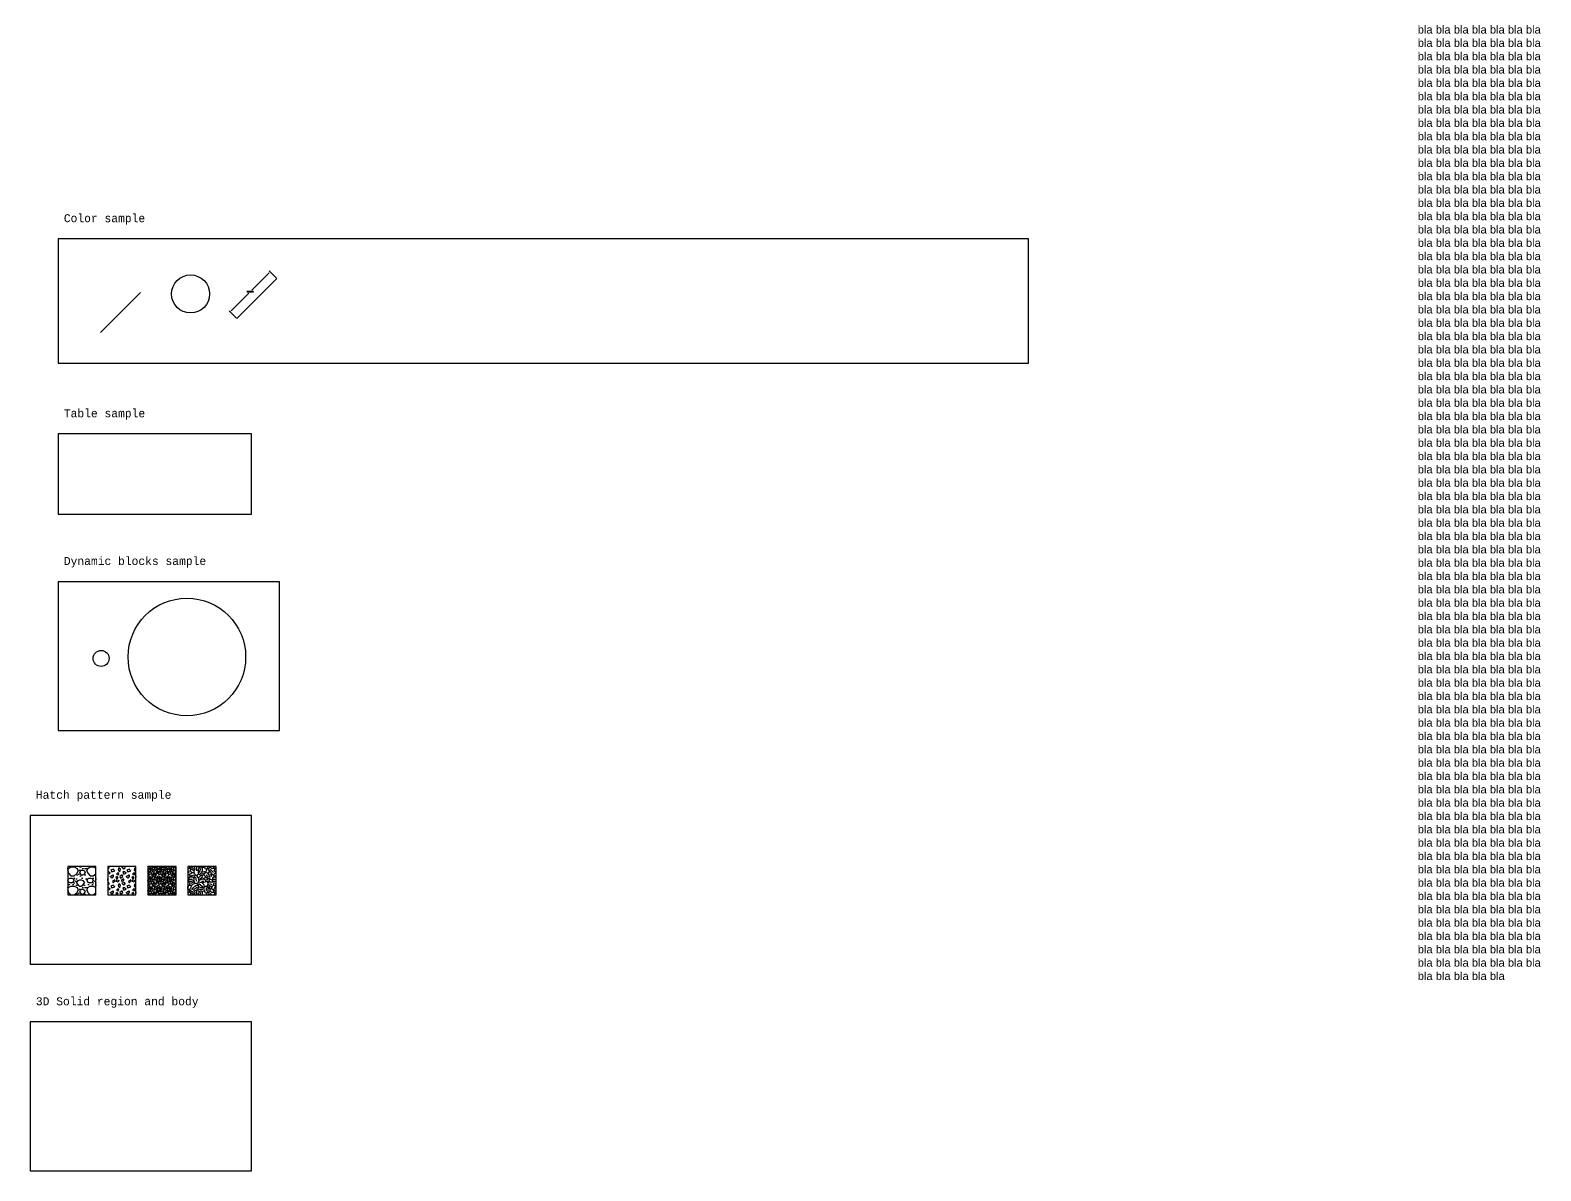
# Model space of a CAD drawing. Header units: inches. Extents: x 0 to 1852, y -566 to 111.
# Drawn here: x 10.2 to 199, y -229.6 to -87 of the extents above; entities that cross this region are included whole.
import ezdxf

# ---------------------------------------------------------------- set-up
doc = ezdxf.new("R2010")
doc.units = ezdxf.units.IN
doc.header["$MEASUREMENT"] = 0
doc.header["$PDMODE"] = 34
doc.header["$PDSIZE"] = 0.1
doc.styles.add('custom_text_style', font='consola.ttf')
doc.styles.get("Standard").update_dxf_attribs({"font": 'arial.ttf'})
doc.dimstyles.new('custom_dim_style', dxfattribs={"dimtxt": 0.18, "dimasz": 0.18, "dimexe": 0.18, "dimexo": 0.0625, "dimgap": 0.09, "dimtad": 0, "dimtih": 1, "dimtoh": 1, "dimdec": 4, "dimzin": 0, "dimdsep": 46, "dimtxsty": 'Standard', "dimcen": 0.09, "dimclrd": 256, "dimclre": 256, "dimclrt": 256, "dimadec": 0, "dimazin": 0, "dimtfac": 1, "dimtdec": 4, "dimtofl": 0, "dimtmove": 0, "dimatfit": 3, "dimfxl": 1, "dimtfill": 2, "dimtfillclr": 256, "dimtolj": 1, "dimtzin": 0, "dimarcsym": 0})

# ---------------------------------------------------------------- blocks, each defined once
blk = doc.blocks.new('*D14')
at = {"color": 86, "lineweight": -2, "true_color": 0x2c881b, "transparency": 16777216}
for p, q in [((40.03, -117.32), (37.84, -119.51)), ((35.28, -122.07), (37.47, -119.88))]:
    blk.add_line(p, q, dxfattribs=at)
at = {"color": 183, "lineweight": -2, "true_color": 0x803dc2, "transparency": 16777216}
for p, q in [((40.96, -117.99), (40.03, -117.07)), ((35.96, -122.99), (35.03, -122.07))]:
    blk.add_line(p, q, dxfattribs=at)
at = {"color": 86, "true_color": 0x2c881b, "transparency": 16777216}
for points in [[(40.01, -117.3), (40.05, -117.34), (40.15, -117.19)], [(35.26, -122.05), (35.3, -122.09), (35.15, -122.19)]]:
    blk.add_solid(points, dxfattribs=at)
at = {"layer": 'Defpoints', "color": 0, "transparency": 16777216}
for p in [(40.15, -117.19), (41, -118.04), (36, -123.04)]:
    blk.add_point(p, dxfattribs=at)
at = {"color": 151, "true_color": 0x50b3ff, "transparency": 16777216, "insert": (37.65, -119.69), "char_height": 0.18, "attachment_point": 5, "bg_fill": 1, "box_fill_scale": 1.25, "bg_fill_color": 256, "bg_fill_true_color": 3568962, "bg_fill_transparency": 0}
blk.add_mtext('\\A1;7.0711', dxfattribs=at)
blk = doc.blocks.new('*U18')
blk.add_circle((0, 0), 1)
blk = doc.blocks.new('*U19')
blk.add_circle((6.35, 0.18), 7.35)

msp = doc.modelspace()

# ---------------------------------------------------------------- hatches: boundary and pattern name
h = msp.add_hatch()
h.set_pattern_fill('HSBDR3E0', color=256, scale=0.1, pattern_type=2)
h.set_pattern_definition([(71.565, (14.8471, -194.5193), (-8e-09, 2.4), [0.31623, -7.27324]), (33.69, (14.947, -194.2193), (9e-09, 2.4), [0.3606, -8.2928]), (33.69, (17.347, -194.2193), (9e-09, 2.4), [0.3606, -8.2928]), (33.69, (19.747, -194.2193), (9e-09, 2.4), [0.3606, -8.2928]), (0, (15.247, -194.0193), (0, 2.4), [0.4, -2]), (333.435, (15.647, -194.0193), (-4e-08, 2.4), [0.4472, -4.9193]), (333.435, (18.047, -194.0193), (-4e-08, 2.4), [0.4472, -4.9193]), (288.435, (16.0471, -194.2193), (8e-09, 2.4), [0.31623, -7.27324]), (288.435, (14.8471, -194.5193), (8e-09, 2.4), [0.31623, -7.27324]), (315, (14.947, -194.8193), (-1e-07, 2.4), [0.42426, -2.96985]), (0, (15.247, -195.1193), (0, 2.4), [0.4, -2]), (36.87, (15.647, -195.1193), (-7e-09, 2.4), [0.5, -11.5]), (36.87, (18.047, -195.1193), (-7e-09, 2.4), [0.5, -11.5]), (36.87, (20.447, -195.1193), (-7e-09, 2.4), [0.5, -11.5]), (36.87, (22.847, -195.1193), (-7e-09, 2.4), [0.5, -11.5]), (71.565, (16.0471, -194.8193), (-8e-09, 2.4), [0.31623, -7.27324]), (56.31, (15.9471, -193.6193), (7e-08, 2.4), [0.3606, -8.2928]), (56.31, (18.3471, -193.6193), (7e-08, 2.4), [0.3606, -8.2928]), (26.565, (16.147, -193.3193), (4e-08, 2.4), [0.2236, -5.143]), (26.565, (18.547, -193.3193), (4e-08, 2.4), [0.2236, -5.143]), (0, (16.347, -193.2193), (0, 2.4), [0.2, -2.2]), (333.435, (16.547, -193.2193), (-4e-08, 2.4), [0.2236, -5.143]), (333.435, (18.947, -193.2193), (-4e-08, 2.4), [0.2236, -5.143]), (303.69, (16.7471, -193.3193), (-7e-08, 2.4), [0.3606, -8.2928]), (303.69, (19.1471, -193.3193), (-7e-08, 2.4), [0.36056, -8.2928]), (303.69, (15.9471, -193.6193), (-7e-08, 2.4), [0.3606, -8.2928]), (303.69, (18.3471, -193.6193), (-7e-08, 2.4), [0.3606, -8.2928]), (333.435, (16.147, -193.9193), (-4e-08, 2.4), [0.2236, -5.143]), (333.435, (18.547, -193.9193), (-4e-08, 2.4), [0.2236, -5.143]), (0, (16.347, -194.0193), (0, 2.4), [0.2, -2.2]), (26.565, (16.547, -194.0193), (4e-08, 2.4), [0.2236, -5.143]), (26.565, (18.947, -194.0193), (4e-08, 2.4), [0.2236, -5.143]), (56.31, (16.7471, -193.9193), (7e-08, 2.4), [0.3606, -8.2928]), (56.31, (19.1471, -193.9193), (7e-08, 2.4), [0.36056, -8.2928]), (63.435, (14.8471, -193.3193), (-4e-08, 2.4), [0.2236, -5.14296]), (26.565, (14.947, -193.1193), (4e-08, 2.4), [0.2236, -5.143]), (26.565, (17.347, -193.1193), (4e-08, 2.4), [0.2236, -5.143]), (0, (15.147, -193.0193), (0, 2.4), [0.2, -2.2]), (333.435, (15.347, -193.0193), (-4e-08, 2.4), [0.2236, -5.143]), (333.435, (17.747, -193.0193), (-4e-08, 2.4), [0.2236, -5.143]), (296.565, (15.5471, -193.1193), (4e-08, 2.4), [0.2236, -5.14296]), (296.565, (14.8471, -193.3193), (4e-08, 2.4), [0.2236, -5.14296]), (180, (15.347, -193.6193), (-3e-16, -2.4), [0.2, -2.2]), (333.435, (14.947, -193.5193), (-4e-08, 2.4), [0.2236, -5.143]), (333.435, (17.347, -193.5193), (-4e-08, 2.4), [0.2236, -5.143]), (26.565, (15.347, -193.6193), (4e-08, 2.4), [0.2236, -5.143]), (26.565, (17.747, -193.6193), (4e-08, 2.4), [0.2236, -5.143]), (63.435, (15.5471, -193.5193), (-4e-08, 2.4), [0.2236, -5.14296]), (63.435, (16.3471, -194.7193), (-4e-08, 2.4), [0.2236, -5.14296]), (45, (16.447, -194.5193), (1e-07, 2.4), [0.1414, -3.2527]), (0, (16.547, -194.4193), (0, 2.4), [0.2, -2.2]), (333.435, (16.747, -194.4193), (-4e-08, 2.4), [0.2236, -5.143]), (333.435, (19.147, -194.4193), (-4e-08, 2.4), [0.2236, -5.143]), (296.565, (16.9471, -194.5193), (4e-08, 2.4), [0.2236, -5.14296]), (296.565, (16.3471, -194.7193), (4e-08, 2.4), [0.2236, -5.14296]), (315, (16.447, -194.9193), (-1e-07, 2.4), [0.1414, -3.2527]), (0, (16.547, -195.0193), (0, 2.4), [0.2, -2.2]), (26.565, (16.747, -195.0193), (4e-08, 2.4), [0.2236, -5.143]), (26.565, (19.147, -195.0193), (4e-08, 2.4), [0.2236, -5.143]), (63.435, (16.9471, -194.9193), (-4e-08, 2.4), [0.2236, -5.14296]), (0, (16.347, -194.4193), (0, 2.4), [0, -2.4]), (0, (15.947, -193.9193), (0, 2.4), [0, -2.4]), (0, (15.547, -193.8193), (0, 2.4), [0, -2.4]), (0, (15.047, -193.8193), (0, 2.4), [0, -2.4]), (0, (15.647, -193.6193), (0, 2.4), [0, -2.4]), (0, (15.847, -193.4193), (0, 2.4), [0, -2.4]), (0, (15.947, -193.1193), (0, 2.4), [0, -2.4]), (0, (16.647, -193.0193), (0, 2.4), [0, -2.4]), (0, (17.147, -193.1193), (0, 2.4), [0, -2.4]), (0, (16.947, -193.9193), (0, 2.4), [0, -2.4]), (0, (17.047, -194.2193), (0, 2.4), [0, -2.4]), (0, (16.747, -194.2193), (0, 2.4), [0, -2.4]), (0, (16.247, -194.9193), (0, 2.4), [0, -2.4]), (0, (16.047, -195.0193), (0, 2.4), [0, -2.4]), (0, (16.447, -195.1193), (0, 2.4), [0, -2.4]), (0, (17.047, -195.0193), (0, 2.4), [0, -2.4]), (0, (14.847, -194.2193), (0, 2.4), [0, -2.4]), (0, (15.647, -193.0193), (0, 2.4), [0, -2.4])])
h.paths.add_polyline_path([(18.38261, -191.58379), (14.84707, -191.58379), (14.84707, -195.11932), (18.38261, -195.11932)])
h = msp.add_hatch()
h.set_pattern_fill('HSHP21E0', color=256, scale=0.1, pattern_type=2)
h.set_pattern_definition([(296.565, (15.3471, -194.8193), (2e-08, 2), [0.2236, -4.24853]), (33.69, (15.447, -195.0193), (3e-08, 2), [0.36056, -6.85055]), (33.69, (17.447, -195.0193), (3e-08, 2), [0.36056, -6.85055]), (33.69, (19.447, -195.0193), (3e-08, 2), [0.3606, -6.8505]), (116.565, (15.7471, -194.8193), (-7e-08, 2), [0.2236, -4.24853]), (213.69, (15.647, -194.6193), (6e-09, 2), [0.36056, -6.85055]), (213.69, (17.647, -194.6193), (6e-09, 2), [0.36056, -6.85055]), (213.69, (19.647, -194.6193), (6e-09, 2), [0.3606, -6.8505]), (26.565, (16.147, -194.8193), (3e-08, 2), [0.4472, -4.0249]), (26.565, (18.147, -194.8193), (3e-08, 2), [0.4472, -4.0249]), (270, (16.547, -194.6193), (2, 1e-16), [0.2, -1.8]), (225, (16.5471, -194.8193), (-1e-07, 2), [0.28284, -2.5456]), (135, (16.3471, -195.0193), (2e-16, 2), [0.28284, -2.5456]), (288.435, (15.7471, -194.2193), (2e-08, 2), [0.31623, -6.00833]), (18.435, (15.847, -194.5193), (6e-08, 2), [0.3162, -6.0083]), (18.435, (17.847, -194.5193), (6e-08, 2), [0.3162, -6.0083]), (18.435, (19.847, -194.5193), (6e-08, 2), [0.3162, -6.0083]), (135, (16.1471, -194.4193), (2e-16, 2), [0.28284, -2.5456]), (180, (15.947, -194.2193), (-2e-16, -2), [0.2, -1.8]), (251.565, (15.2471, -193.7193), (-6e-08, 2), [0.31623, -6.00833]), (315, (15.1471, -194.0193), (0, 2), [0.28284, -2.5456]), (71.565, (15.3471, -194.2193), (-2e-08, 2), [0.31623, -6.00833]), (135, (15.4471, -193.9193), (2e-16, 2), [0.28284, -2.5456]), (225, (16.0471, -193.7193), (-1e-07, 2), [0.28284, -2.5456]), (123.69, (15.8471, -193.9193), (-2e-07, 2), [0.36056, -6.85055]), (123.69, (17.8471, -193.9193), (-2e-07, 2), [0.36056, -6.85055]), (26.565, (15.647, -193.6193), (3e-08, 2), [0.2236, -4.2485]), (26.565, (17.647, -193.6193), (3e-08, 2), [0.2236, -4.2485]), (315, (15.8471, -193.5193), (0, 2), [0.28284, -2.5456]), (213.69, (16.747, -193.2193), (6e-09, 2), [0.36056, -6.85055]), (213.69, (18.747, -193.2193), (6e-09, 2), [0.3606, -6.8505]), (213.69, (20.747, -193.2193), (6e-09, 2), [0.3606, -6.8505]), (296.565, (16.4471, -193.4193), (2e-08, 2), [0.2236, -4.24853]), (45, (16.5471, -193.6193), (0, 2), [0.28284, -2.5456]), (90, (16.747, -193.4193), (-2, 1e-16), [0.2, -1.8]), (213.69, (15.847, -193.1193), (6e-09, 2), [0.36056, -6.85055]), (213.69, (17.847, -193.1193), (6e-09, 2), [0.3606, -6.85055]), (213.69, (19.847, -193.1193), (6e-09, 2), [0.3606, -6.8505]), (315, (15.5471, -193.3193), (0, 2), [0.14142, -2.687]), (26.565, (15.647, -193.4193), (3e-08, 2), [0.2236, -4.2485]), (26.565, (17.647, -193.4193), (3e-08, 2), [0.2236, -4.2485]), (90, (15.847, -193.3193), (-2, 1e-16), [0.2, -1.8]), (333.435, (15.047, -193.2193), (-3e-08, 2), [0.2236, -4.2485]), (333.435, (17.047, -193.2193), (-3e-08, 2), [0.2236, -4.2485]), (243.435, (15.2471, -193.3193), (-1e-07, 2), [0.2236, -4.24853]), (161.565, (15.147, -193.5193), (7e-08, 2), [0.3162, -6.0083]), (161.565, (17.147, -193.5193), (7e-08, 2), [0.3162, -6.0083]), (161.565, (19.147, -193.5193), (7e-08, 2), [0.3162, -6.0083]), (45, (14.8471, -193.4193), (0, 2), [0.28284, -2.5456]), (26.565, (14.947, -195.1193), (3e-08, 2), [0.2236, -4.2485]), (26.565, (16.947, -195.1193), (3e-08, 2), [0.2236, -4.2485]), (116.565, (15.1471, -195.0193), (-7e-08, 2), [0.2236, -4.24853]), (206.565, (15.047, -194.8193), (-3e-07, 2), [0.2236, -4.2485]), (206.565, (17.047, -194.8193), (-3e-07, 2), [0.2236, -4.2485]), (296.565, (14.8471, -194.9193), (2e-08, 2), [0.2236, -4.24853]), (14.036, (16.347, -194.2193), (5e-08, 2), [0.4123, -7.8339]), (14.036, (18.347, -194.2193), (5e-08, 2), [0.4123, -7.8339]), (14.036, (20.347, -194.2193), (5e-08, 2), [0.4123, -7.8339]), (14.036, (22.347, -194.2193), (5e-08, 2), [0.4123, -7.8339]), (135, (16.7471, -194.1193), (2e-16, 2), [0.28284, -2.5456]), (198.435, (16.547, -193.9193), (-3e-07, 2), [0.3162, -6.0083]), (198.435, (18.547, -193.9193), (-3e-07, 2), [0.3162, -6.0083]), (198.435, (20.547, -193.9193), (-3e-07, 2), [0.3162, -6.0083]), (296.565, (16.2471, -194.0193), (2e-08, 2), [0.2236, -4.24853]), (333.435, (14.947, -194.5193), (-3e-08, 2), [0.2236, -4.2485]), (333.435, (16.947, -194.5193), (-3e-08, 2), [0.2236, -4.2485]), (45, (15.1471, -194.6193), (0, 2), [0.14142, -2.687]), (116.565, (15.2471, -194.5193), (-7e-08, 2), [0.2236, -4.24853]), (225, (15.1471, -194.3193), (-1e-07, 2), [0.28284, -2.5456])])
h.paths.add_polyline_path([(19.84707, -191.58379), (19.84707, -195.11932), (23.38261, -195.11932), (23.38261, -191.58379)])
h = msp.add_hatch()
h.set_pattern_fill('HSHP31E0', color=256, scale=0.1, pattern_type=2)
h.set_pattern_definition([(296.565, (15.34707, -194.8193), (2e-08, 1.2), [0.22361, -2.459675]), (33.69, (15.4471, -195.0193), (5e-09, 1.2), [0.36056, -3.9661]), (33.69, (16.6471, -195.0193), (5e-09, 1.2), [0.36056, -3.9661]), (33.69, (17.8471, -195.0193), (5e-09, 1.2), [0.36056, -3.9661]), (116.565, (15.74707, -194.8193), (-2e-08, 1.2), [0.22361, -2.459675]), (213.69, (15.6471, -194.6193), (1e-09, 1.2), [0.36056, -3.9661]), (213.69, (16.8471, -194.6193), (1e-09, 1.2), [0.36056, -3.9661]), (213.69, (18.0471, -194.6193), (1e-09, 1.2), [0.36056, -3.9661]), (45, (15.7471, -195.0193), (6e-08, 1.2), [0.42426, -1.27279]), (270, (16.0471, -194.7193), (1.2, 7e-17), [0.2, -1]), (225, (16.0471, -194.9193), (-6e-08, 1.2), [0.28284, -1.41421]), (135, (15.8471, -195.1193), (9e-17, 1.2), [0.14142, -1.55563]), (288.435, (15.24707, -194.31932), (1e-08, 1.2), [0.31623, -3.478505]), (18.435, (15.3471, -194.6193), (1e-08, 1.2), [0.31623, -3.4785]), (18.435, (16.5471, -194.6193), (1e-08, 1.2), [0.31623, -3.4785]), (18.435, (17.7471, -194.6193), (1e-08, 1.2), [0.31623, -3.4785]), (135, (15.6471, -194.5193), (9e-17, 1.2), [0.28284, -1.41421]), (180, (15.4471, -194.3193), (-1e-16, -1.2), [0.2, -1]), (251.565, (14.94707, -194.01932), (-3e-08, 1.2), [0.31623, -3.478505]), (315, (14.8471, -194.3193), (-6e-08, 1.2), [0.28284, -1.41421]), (71.565, (15.04707, -194.51932), (-1e-08, 1.2), [0.31623, -3.478505]), (135, (15.1471, -194.2193), (9e-17, 1.2), [0.28284, -1.41421]), (243.435, (16.04707, -194.5193), (-9e-08, 1.2), [0.22361, -2.459675]), (123.69, (15.9471, -194.7193), (-7e-08, 1.2), [0.36056, -3.9661]), (123.69, (17.1471, -194.7193), (-7e-08, 1.2), [0.36056, -3.9661]), (26.565, (15.7471, -194.4193), (2e-08, 1.2), [0.2236, -2.45967]), (26.565, (16.9471, -194.4193), (2e-08, 1.2), [0.2236, -2.45967]), (296.565, (15.94707, -194.3193), (2e-08, 1.2), [0.22361, -2.459675]), (206.565, (15.7471, -194.1193), (-2e-07, 1.2), [0.2236, -2.45967]), (206.565, (16.9471, -194.1193), (-2e-07, 1.2), [0.2236, -2.45967]), (315, (15.5471, -194.2193), (-6e-08, 1.2), [0.14142, -1.555635]), (26.565, (15.6471, -194.3193), (2e-08, 1.2), [0.2236, -2.45967]), (26.565, (16.8471, -194.3193), (2e-08, 1.2), [0.2236, -2.45967]), (135, (15.8471, -194.2193), (9e-17, 1.2), [0.14142, -1.55563]), (333.435, (15.3471, -193.9193), (-2e-08, 1.2), [0.2236, -2.45967]), (333.435, (16.5471, -193.9193), (-2e-08, 1.2), [0.2236, -2.45967]), (243.435, (15.54707, -194.0193), (-9e-08, 1.2), [0.22361, -2.459675]), (161.565, (15.4471, -194.2193), (4e-08, 1.2), [0.31623, -3.4785]), (161.565, (16.6471, -194.2193), (4e-08, 1.2), [0.31623, -3.4785]), (161.565, (17.8471, -194.2193), (4e-08, 1.2), [0.31623, -3.4785]), (45, (15.1471, -194.1193), (6e-08, 1.2), [0.28284, -1.41421]), (26.565, (14.9471, -195.1193), (2e-08, 1.2), [0.2236, -2.45967]), (26.565, (16.1471, -195.1193), (2e-08, 1.2), [0.2236, -2.45967]), (116.565, (15.14707, -195.0193), (-2e-08, 1.2), [0.22361, -2.459675]), (225, (15.0471, -194.8193), (-6e-08, 1.2), [0.14142, -1.555635]), (270, (14.9471, -194.9193), (1.2, 7e-17), [0.2, -1]), (333.435, (15.0471, -194.7193), (-2e-08, 1.2), [0.2236, -2.45967]), (333.435, (16.2471, -194.7193), (-2e-08, 1.2), [0.2236, -2.45967]), (45, (15.2471, -194.8193), (6e-08, 1.2), [0.14142, -1.555635]), (116.565, (15.34707, -194.7193), (-2e-08, 1.2), [0.22361, -2.459675]), (225, (15.2471, -194.5193), (-6e-08, 1.2), [0.28284, -1.41421]), (135, (15.9471, -194.1193), (9e-17, 1.2), [0.14142, -1.55563]), (45, (15.8471, -194.0193), (6e-08, 1.2), [0.14142, -1.55563]), (315, (15.9471, -193.9193), (-6e-08, 1.2), [0.14142, -1.55563]), (225, (16.0471, -194.0193), (-6e-08, 1.2), [0.14142, -1.55563])])
h.paths.add_polyline_path([(28.38261, -191.58379), (24.84707, -191.58379), (24.84707, -195.11932), (28.38261, -195.11932)])
h = msp.add_hatch()
h.set_pattern_fill('HVEGE100', color=256, scale=0.1, pattern_type=2)
h.set_pattern_definition([(63.435, (15.4471, -194.4193), (2e-08, 3), [0.2236, -6.4846]), (45, (15.547, -194.2193), (0, 3), [0.28284, -3.9598]), (26.565, (15.747, -194.0193), (6e-08, 3), [0.2236, -6.4846]), (26.565, (18.747, -194.0193), (6e-08, 3), [0.2236, -6.4846]), (0, (15.947, -193.9193), (0, 3), [0.2, -2.8]), (341.565, (15.147, -194.3193), (-1e-08, 3), [0.3162, -9.1706]), (341.565, (18.147, -194.3193), (-1e-08, 3), [0.3162, -9.1706]), (341.565, (21.147, -194.3193), (-1e-08, 3), [0.3162, -9.1706]), (315, (15.447, -194.4193), (0, 3), [0.28284, -3.9598]), (296.565, (15.6471, -194.6193), (-2e-08, 3), [0.2236, -6.4846]), (270, (15.747, -194.8193), (3, 2e-16), [0.1, -2.9]), (225, (15.747, -194.9193), (-3e-07, 3), [0.14142, -4.1012]), (180, (15.647, -195.0193), (-4e-16, -3), [0.2, -2.8]), (146.31, (15.447, -195.0193), (-2e-07, 3), [0.3606, -10.4561]), (146.31, (18.447, -195.0193), (-2e-07, 3), [0.3606, -10.4561]), (146.31, (21.447, -195.0193), (-2e-07, 3), [0.3606, -10.4561]), (108.435, (15.1471, -194.8193), (-9e-08, 3), [0.31623, -9.1706]), (323.13, (15.147, -194.5193), (-9e-08, 3), [0.5, -14.5]), (323.13, (18.147, -194.5193), (-9e-08, 3), [0.5, -14.5]), (323.13, (21.147, -194.5193), (-9e-08, 3), [0.5, -14.5]), (323.13, (24.147, -194.5193), (-9e-08, 3), [0.5, -14.5]), (36.87, (15.647, -194.4193), (9e-08, 3), [0.5, -14.5]), (36.87, (18.647, -194.4193), (9e-08, 3), [0.5, -14.5]), (36.87, (21.647, -194.4193), (9e-08, 3), [0.5, -14.5]), (36.87, (24.647, -194.4193), (9e-08, 3), [0.5, -14.5]), (18.435, (15.647, -194.6193), (1e-08, 3), [0.3162, -9.1706]), (18.435, (18.647, -194.6193), (1e-08, 3), [0.3162, -9.1706]), (18.435, (21.647, -194.6193), (1e-08, 3), [0.3162, -9.1706]), (45, (15.947, -194.5193), (0, 3), [0.28284, -3.9598]), (63.435, (16.1471, -194.3193), (2e-08, 3), [0.2236, -6.4846]), (296.565, (16.0471, -193.7193), (-2e-08, 3), [0.2236, -6.4846]), (296.565, (16.1471, -193.9193), (-2e-08, 3), [0.2236, -6.4846]), (341.565, (16.247, -194.1193), (-1e-08, 3), [0.3162, -9.1706]), (341.565, (19.247, -194.1193), (-1e-08, 3), [0.3162, -9.1706]), (341.565, (22.247, -194.1193), (-1e-08, 3), [0.3162, -9.1706]), (0, (16.547, -194.2193), (0, 3), [0.3, -2.7]), (45, (16.847, -194.2193), (0, 3), [0.1414, -4.1012]), (108.435, (16.9471, -194.1193), (-9e-08, 3), [0.31623, -9.1706]), (135, (16.847, -193.8193), (2e-16, 3), [0.28284, -3.9598]), (168.69, (16.647, -193.6193), (-3e-07, 3), [0.5099, -14.7872]), (168.69, (19.647, -193.6193), (-3e-07, 3), [0.5099, -14.7872]), (168.69, (22.647, -193.6193), (-3e-07, 3), [0.5099, -14.7872]), (168.69, (25.647, -193.6193), (-3e-07, 3), [0.5099, -14.7872]), (168.69, (28.647, -193.6193), (-3e-07, 3), [0.51, -14.7872]), (321.34, (16.247, -193.7193), (-8e-08, 3), [0.6403, -18.569]), (321.34, (19.247, -193.7193), (-8e-08, 3), [0.6403, -18.569]), (321.34, (22.247, -193.7193), (-8e-08, 3), [0.6403, -18.569]), (321.34, (25.247, -193.7193), (-8e-08, 3), [0.6403, -18.569]), (321.34, (28.247, -193.7193), (-8e-08, 3), [0.6403, -18.569]), (71.565, (16.1471, -195.1193), (7e-09, 3), [0.31623, -9.1706]), (45, (16.247, -194.8193), (0, 3), [0.28284, -3.9598]), (0, (16.447, -194.6193), (0, 3), [0.1, -2.9]), (315, (16.547, -194.6193), (0, 3), [0.14142, -4.1012]), (270, (16.647, -194.7193), (3, 2e-16), [0.4, -2.6]), (243.435, (16.6471, -192.1193), (-2e-07, 3), [0.2236, -6.4846]), (225, (16.547, -192.3193), (-3e-07, 3), [0.28284, -3.9598]), (270, (16.147, -192.1193), (3, 2e-16), [0.2, -2.8]), (270, (16.147, -192.3193), (3, 2e-16), [0.2, -2.8]), (251.565, (16.4471, -194.8193), (-9e-08, 3), [0.31623, -9.1706]), (243.435, (16.3471, -192.1193), (-2e-07, 3), [0.2236, -6.4846]), (45, (16.147, -193.0193), (0, 3), [0.42426, -3.81838]), (14.036, (16.447, -192.7193), (4e-09, 3), [0.4123, -11.957]), (14.036, (19.447, -192.7193), (4e-09, 3), [0.4123, -11.957]), (14.036, (22.447, -192.7193), (4e-09, 3), [0.4123, -11.957]), (14.036, (25.447, -192.7193), (4e-09, 3), [0.4123, -11.957]), (315, (16.847, -192.6193), (0, 3), [0.28284, -3.9598]), (243.435, (17.0471, -192.8193), (-2e-07, 3), [0.2236, -6.4846]), (206.565, (16.947, -193.0193), (-4e-07, 3), [0.2236, -6.4846]), (206.565, (19.947, -193.0193), (-4e-07, 3), [0.2236, -6.4846]), (201.801, (16.747, -193.1193), (6e-08, 3), [0.5385, -15.617]), (201.801, (19.747, -193.1193), (6e-08, 3), [0.5385, -15.617]), (201.8, (22.747, -193.1193), (6e-08, 3), [0.5385, -15.617]), (201.8, (25.747, -193.1193), (6e-08, 3), [0.5385, -15.617]), (201.8, (28.747, -193.1193), (6e-08, 3), [0.5385, -15.617]), (36.87, (16.347, -193.1193), (9e-08, 3), [0.5, -14.5]), (36.87, (19.347, -193.1193), (9e-08, 3), [0.5, -14.5]), (36.87, (22.347, -193.1193), (9e-08, 3), [0.5, -14.5]), (36.87, (25.347, -193.1193), (9e-08, 3), [0.5, -14.5]), (341.565, (16.747, -193.1193), (-1e-08, 3), [0.3162, -9.1706]), (341.565, (19.747, -193.1193), (-1e-08, 3), [0.3162, -9.1706]), (341.565, (22.747, -193.1193), (-1e-08, 3), [0.3162, -9.1706]), (270, (17.047, -193.2193), (3, 2e-16), [0.3, -2.7]), (194.036, (17.047, -193.5193), (-3e-07, 3), [0.4123, -11.957]), (194.036, (20.047, -193.5193), (-3e-07, 3), [0.4123, -11.957]), (194.036, (23.047, -193.5193), (-3e-07, 3), [0.4123, -11.957]), (194.036, (26.047, -193.5193), (-3e-07, 3), [0.4123, -11.957]), (0, (16.547, -193.4193), (0, 3), [0.3, -2.7]), (288.435, (16.1471, -193.0193), (-7e-09, 3), [0.31623, -9.1706]), (243.435, (16.2471, -193.3193), (-2e-07, 3), [0.2236, -6.4846]), (243.435, (16.1471, -193.5193), (-2e-07, 3), [0.2236, -6.4846]), (180, (16.047, -193.7193), (-4e-16, -3), [0.3, -2.7]), (108.435, (15.7471, -193.7193), (-9e-08, 3), [0.31623, -9.1706]), (90, (15.647, -193.4193), (-3, 2e-16), [0.4, -2.6]), (71.565, (15.6471, -193.0193), (7e-09, 3), [0.31623, -9.1706]), (45, (15.747, -192.7193), (0, 3), [0.14142, -4.1012]), (45, (15.947, -192.7193), (0, 3), [0.28284, -3.9598]), (0, (16.147, -192.5193), (0, 3), [0.2, -2.8]), (296.565, (16.3471, -192.5193), (-2e-08, 3), [0.2236, -6.4846]), (116.565, (16.1471, -193.0193), (-1e-07, 3), [0.2236, -6.4846]), (135, (16.047, -192.8193), (2e-16, 3), [0.14142, -4.1012]), (101.31, (15.9471, -193.4193), (-3e-08, 3), [0.5099, -14.78716]), (198.435, (15.747, -193.7193), (-4e-07, 3), [0.3162, -9.1706]), (198.435, (18.747, -193.7193), (-4e-07, 3), [0.3162, -9.1706]), (198.435, (21.747, -193.7193), (-4e-07, 3), [0.3162, -9.1706]), (225, (15.447, -193.8193), (-3e-07, 3), [0.14142, -4.1012]), (243.435, (15.3471, -193.9193), (-2e-07, 3), [0.4472, -6.261]), (0, (16.247, -194.4193), (0, 3), [0.5, -2.5]), (296.565, (16.0471, -194.4193), (-2e-08, 3), [0.2236, -6.4846]), (333.435, (16.147, -194.6193), (-6e-08, 3), [0.2236, -6.4846]), (333.435, (19.147, -194.6193), (-6e-08, 3), [0.2236, -6.4846]), (18.435, (16.647, -194.7193), (1e-08, 3), [0.3162, -9.1706]), (18.435, (19.647, -194.7193), (1e-08, 3), [0.3162, -9.1706]), (18.435, (22.647, -194.7193), (1e-08, 3), [0.3162, -9.1706]), (104.036, (16.9471, -194.6193), (2e-08, 3), [0.4123, -11.957]), (45, (16.947, -194.1193), (0, 3), [0.1414, -4.1012]), (0, (17.047, -194.0193), (0, 3), [0.2, -2.8]), (296.565, (17.2471, -194.0193), (-2e-08, 3), [0.2236, -6.4846]), (270, (17.347, -194.2193), (3, 2e-16), [0.4, -2.6]), (251.565, (17.3471, -194.6193), (-9e-08, 3), [0.31623, -9.1706]), (180, (17.247, -194.9193), (-4e-16, -3), [0.2, -2.8]), (108.435, (17.0471, -194.9193), (-9e-08, 3), [0.31623, -9.1706]), (270, (17.147, -194.2193), (3, 2e-16), [0.4, -2.6]), (180, (15.447, -193.2193), (-4e-16, -3), [0.4, -2.6]), (153.435, (15.647, -193.0193), (1e-07, 3), [0.2236, -6.4846]), (153.435, (18.647, -193.0193), (1e-07, 3), [0.2236, -6.4846]), (180, (15.447, -192.9193), (-4e-16, -3), [0.3, -2.7]), (206.565, (15.147, -192.9193), (-4e-07, 3), [0.2236, -6.4846]), (206.565, (18.147, -192.9193), (-4e-07, 3), [0.2236, -6.4846]), (270, (14.947, -193.0193), (3, 2e-16), [0.3, -2.7]), (315, (14.947, -193.3193), (0, 3), [0.14142, -4.1012]), (0, (15.047, -193.4193), (0, 3), [0.3, -2.7]), (26.565, (15.347, -193.4193), (6e-08, 3), [0.2236, -6.4846]), (26.565, (18.347, -193.4193), (6e-08, 3), [0.2236, -6.4846]), (45, (15.547, -193.3193), (0, 3), [0.14142, -4.1012]), (213.69, (15.547, -193.5193), (6e-08, 3), [0.3606, -10.4561]), (213.69, (18.547, -193.5193), (6e-08, 3), [0.3606, -10.4561]), (213.69, (21.547, -193.5193), (6e-08, 3), [0.3606, -10.4561]), (180, (15.047, -193.5193), (-4e-16, -3), [0.2, -2.8]), (180, (17.847, -193.5193), (-4e-16, -3), [0.3, -2.7]), (206.565, (17.547, -193.5193), (-4e-07, 3), [0.2236, -6.4846]), (206.565, (20.547, -193.5193), (-4e-07, 3), [0.2236, -6.4846]), (270, (17.347, -193.6193), (3, 2e-16), [0.2, -2.8]), (333.435, (17.347, -193.8193), (-6e-08, 3), [0.4472, -6.261]), (333.435, (20.347, -193.8193), (-6e-08, 3), [0.4472, -6.261]), (341.565, (17.547, -193.7193), (-1e-08, 3), [0.3162, -9.1706]), (341.565, (20.547, -193.7193), (-1e-08, 3), [0.3162, -9.1706]), (341.565, (23.547, -193.7193), (-1e-08, 3), [0.3162, -9.1706]), (18.435, (16.547, -192.5193), (1e-08, 3), [0.3162, -9.1706]), (18.435, (19.547, -192.5193), (1e-08, 3), [0.3162, -9.1706]), (18.435, (22.547, -192.5193), (1e-08, 3), [0.3162, -9.1706]), (56.31, (16.847, -192.6193), (1e-07, 3), [0.36056, -10.4561]), (56.31, (19.847, -192.6193), (1e-07, 3), [0.36056, -10.4561]), (315, (17.147, -192.6193), (0, 3), [0.42426, -3.81838]), (326.31, (17.047, -192.8193), (-1e-07, 3), [0.3606, -10.4561]), (326.31, (20.047, -192.8193), (-1e-07, 3), [0.3606, -10.4561]), (326.31, (23.047, -192.8193), (-1e-07, 3), [0.3606, -10.4561]), (333.435, (17.347, -193.0193), (-6e-08, 3), [0.2236, -6.4846]), (333.435, (20.347, -193.0193), (-6e-08, 3), [0.2236, -6.4846]), (63.435, (17.5471, -193.1193), (2e-08, 3), [0.2236, -6.4846]), (116.565, (17.6471, -192.9193), (-1e-07, 3), [0.4472, -6.261]), (135, (17.447, -192.5193), (2e-16, 3), [0.1414, -4.1012]), (161.565, (17.347, -192.4193), (2e-07, 3), [0.3162, -9.1706]), (161.565, (20.347, -192.4193), (2e-07, 3), [0.3162, -9.1706]), (161.565, (23.347, -192.4193), (2e-07, 3), [0.3162, -9.1706]), (296.565, (17.2471, -193.4193), (-2e-08, 3), [0.2236, -6.4846]), (333.435, (17.147, -193.1193), (-6e-08, 3), [0.2236, -6.4846]), (333.435, (20.147, -193.1193), (-6e-08, 3), [0.2236, -6.4846]), (243.435, (17.3471, -193.8193), (-2e-07, 3), [0.2236, -6.4846]), (315, (17.447, -194.0193), (0, 3), [0.28284, -3.9598]), (296.565, (17.7471, -194.0193), (-2e-08, 3), [0.2236, -6.4846]), (243.435, (17.8471, -194.2193), (-2e-07, 3), [0.2236, -6.4846]), (180, (17.747, -194.4193), (-4e-16, -3), [0.1, -2.9]), (146.31, (17.647, -194.4193), (-2e-07, 3), [0.3606, -10.4561]), (146.31, (20.647, -194.4193), (-2e-07, 3), [0.3606, -10.4561]), (146.31, (23.647, -194.4193), (-2e-07, 3), [0.3606, -10.4561]), (270, (15.947, -194.6193), (3, 2e-16), [0.5, -2.5]), (63.435, (15.1471, -195.1193), (2e-08, 3), [0.2236, -6.4846]), (180, (15.147, -194.8193), (-4e-16, -3), [0.3, -2.7]), (243.435, (17.5471, -192.1193), (-2e-07, 3), [0.2236, -6.4846]), (270, (17.447, -192.3193), (3, 2e-16), [0.2, -2.8]), (135, (15.947, -192.7193), (2e-16, 3), [0.28284, -3.9598]), (116.565, (15.7471, -192.5193), (-1e-07, 3), [0.2236, -6.4846]), (90, (15.647, -192.3193), (-3, 2e-16), [0.2, -2.8]), (45, (17.447, -193.4193), (0, 3), [0.1414, -4.1012]), (90, (17.547, -193.3193), (-3, 2e-16), [0.2, -2.8]), (341.565, (17.547, -193.1193), (-1e-08, 3), [0.3162, -9.1706]), (341.565, (20.547, -193.1193), (-1e-08, 3), [0.3162, -9.1706]), (341.565, (23.547, -193.1193), (-1e-08, 3), [0.3162, -9.1706]), (315, (14.847, -193.2193), (0, 3), [0.14142, -4.1012]), (0, (17.347, -193.4193), (0, 3), [0.1, -2.9]), (135, (17.847, -195.1193), (2e-16, 3), [0.28284, -3.9598]), (315, (14.847, -192.1193), (0, 3), [0.28284, -3.9598]), (333.435, (14.847, -192.5193), (-6e-08, 3), [0.2236, -6.4846]), (333.435, (17.847, -192.5193), (-6e-08, 3), [0.2236, -6.4846]), (45, (15.047, -192.6193), (0, 3), [0.42426, -3.81838]), (135, (15.347, -192.3193), (2e-16, 3), [0.28284, -3.9598]), (135, (17.847, -194.8193), (2e-16, 3), [0.28284, -3.9598]), (116.565, (17.5471, -195.1193), (-1e-07, 3), [0.2236, -6.4846]), (56.31, (17.447, -194.9193), (1e-07, 3), [0.36056, -10.4561]), (56.31, (20.447, -194.9193), (1e-07, 3), [0.36056, -10.4561]), (135, (17.047, -192.3193), (2e-16, 3), [0.1414, -4.1012]), (194.036, (16.947, -192.2193), (-3e-07, 3), [0.4123, -11.957]), (194.036, (19.947, -192.2193), (-3e-07, 3), [0.4123, -11.957]), (194.036, (22.947, -192.2193), (-3e-07, 3), [0.4123, -11.957]), (194.036, (25.947, -192.2193), (-3e-07, 3), [0.4123, -11.957]), (14.036, (15.247, -192.7193), (4e-09, 3), [0.4123, -11.957]), (14.036, (18.247, -192.7193), (4e-09, 3), [0.4123, -11.957]), (14.036, (21.247, -192.7193), (4e-09, 3), [0.4123, -11.957]), (14.036, (24.247, -192.7193), (4e-09, 3), [0.4123, -11.957]), (288.435, (15.0471, -192.6193), (-7e-09, 3), [0.31623, -9.1706]), (0, (15.047, -193.9193), (0, 3), [0.3, -2.7]), (63.435, (15.0471, -194.5193), (2e-08, 3), [0.2236, -6.4846]), (90, (17.647, -194.6193), (-3, 2e-16), [0.2, -2.8]), (153.435, (15.047, -194.5193), (1e-07, 3), [0.2236, -6.4846]), (153.435, (18.047, -194.5193), (1e-07, 3), [0.2236, -6.4846]), (90, (14.847, -194.4193), (-3, 2e-16), [0.3, -2.7]), (45, (14.847, -194.1193), (0, 3), [0.28284, -3.9598]), (71.565, (15.0471, -193.9193), (7e-09, 3), [0.31623, -9.1706]), (116.565, (15.1471, -193.6193), (-1e-07, 3), [0.2236, -6.4846]), (333.435, (17.047, -193.3193), (-6e-08, 3), [0.2236, -6.4846]), (333.435, (20.047, -193.3193), (-6e-08, 3), [0.2236, -6.4846]), (0, (17.247, -193.4193), (0, 3), [0.1, -2.9]), (63.435, (17.0471, -192.3193), (2e-08, 3), [0.2236, -6.4846]), (45, (17.147, -195.1193), (0, 3), [0.1414, -4.1012]), (90, (17.247, -195.0193), (-3, 2e-16), [0.1, -2.9]), (306.87, (17.547, -192.1193), (-1e-07, 3), [0.5, -14.5]), (306.87, (20.547, -192.1193), (-1e-07, 3), [0.5, -14.5]), (306.87, (23.547, -192.1193), (-1e-07, 3), [0.5, -14.5]), (90, (15.647, -195.1193), (-3, 2e-16), [0.1, -2.9]), (303.69, (17.647, -192.5193), (-1e-07, 3), [0.36056, -10.4561]), (303.69, (20.647, -192.5193), (-1e-07, 3), [0.36056, -10.4561]), (0, (15.347, -192.3193), (0, 3), [0.3, -2.7])])
h.paths.add_polyline_path([(33.38261, -191.58379), (29.84707, -191.58379), (29.84707, -195.11932), (33.38261, -195.11932)])

# ---------------------------------------------------------------- linework, layer by layer
at = {"color": 82, "true_color": 0x34c918}
for p, q in [((35.99987, -123.03903), (40.99987, -118.03903)), ((18.96131, -124.77494), (23.96131, -119.77494))]:
    msp.add_line(p, q, dxfattribs=at)
for points in [[(13.65383, -113.08506), (13.65383, -128.63324), (134.92624, -128.63324), (134.92624, -113.08506)], [(13.65383, -137.4806), (13.65383, -147.52376), (37.82237, -147.52376), (37.82237, -137.4806)], [(13.65383, -155.95225), (13.65383, -174.56308), (41.30565, -174.56308), (41.30565, -155.95225)], [(10.16053, -185.19021), (10.16053, -203.80104), (37.81235, -203.80104), (37.81235, -185.19021)], [(14.84707, -191.58379), (14.84707, -195.11932), (18.38261, -195.11932), (18.38261, -191.58379)], [(19.84707, -191.58379), (19.84707, -195.11932), (23.38261, -195.11932), (23.38261, -191.58379)], [(24.84707, -191.58379), (24.84707, -195.11932), (28.38261, -195.11932), (28.38261, -191.58379)], [(29.84707, -191.58379), (29.84707, -195.11932), (33.38261, -195.11932), (33.38261, -191.58379)], [(10.16053, -211.01586), (10.16053, -229.6267), (37.81235, -229.6267), (37.81235, -211.01586)]]:
    msp.add_lwpolyline(points, close=True)
at = {"color": 42, "true_color": 0xe29000}
msp.add_circle((30.20357, -119.96687), 2.38284, dxfattribs=at)

# ---------------------------------------------------------------- block references
for name, p in [('*U19', (23.38955, -165.54963)), ('*U18', (19.02481, -165.54963))]:
    msp.add_blockref(name, p)

# ---------------------------------------------------------------- texts
at = {"style": 'custom_text_style'}
for s, p in [('Color sample', (14.36167, -110.99654)), ('Table sample', (14.36167, -135.39208)), ('Dynamic blocks sample', (14.36167, -153.86373)), ('Hatch pattern sample', (10.86837, -183.10169)), ('3D Solid region and body', (10.86837, -208.92735))]:
    msp.add_text(s, height=1, dxfattribs=at).set_placement(p)
at = {"insert": (183.58893, -1.38638), "char_height": 1, "attachment_point": 1}
msp.add_mtext_dynamic_manual_height_columns('this is a really long Mtext^Jbla bla bla bla bla bla bla bla bla bla bla bla bla bla bla bla bla bla bla bla bla bla bla bla bla bla bla bla bla bla bla bla bla bla bla bla bla bla bla bla bla bla bla bla bla bla bla bla bla bla bla bla bla bla bla bla bla bla bla bla bla bla bla bla bla bla bla bla bla bla bla bla bla bla bla bla bla bla bla bla bla bla bla bla bla bla bla bla bla bla bla bla bla bla bla bla bla bla bla bla bla bla bla bla bla bla bla bla bla bla bla bla bla bla bla bla bla bla bla bla bla bla bla bla bla bla bla bla bla bla bla bla bla bla bla bla bla bla bla bla bla bla bla bla bla bla bla bla bla bla bla bla bla bla bla bla bla bla bla bla bla bla bla bla bla bla bla bla bla bla bla bla bla bla bla bla bla bla bla bla bla bla bla bla bla bla bla bla bla bla bla bla bla bla bla bla bla bla bla bla bla bla bla bla bla bla bla bla bla bla bla bla bla bla bla bla bla bla bla bla bla bla bla bla bla bla bla bla bla bla bla bla bla bla bla bla bla bla bla bla bla bla bla bla bla bla bla bla bla bla bla bla bla bla bla bla bla bla bla bla bla bla bla bla bla bla bla bla bla bla bla bla bla bla bla bla bla bla bla bla bla bla bla bla bla bla bla bla bla bla bla bla bla bla bla bla bla bla bla bla bla bla bla bla bla bla bla bla bla bla bla bla bla bla bla bla bla bla bla bla bla bla bla bla bla bla bla bla bla bla bla bla bla bla bla bla bla bla bla bla bla bla bla bla bla bla bla bla bla bla bla bla bla bla bla bla bla bla bla bla bla bla bla bla bla bla bla bla bla bla bla bla bla bla bla bla bla bla bla bla bla bla bla bla bla bla bla bla bla bla bla bla bla bla bla bla bla bla bla bla bla bla bla bla bla bla bla bla bla bla bla bla bla bla bla bla bla bla bla bla bla bla bla bla bla bla bla bla bla bla bla bla bla bla bla bla bla bla bla bla bla bla bla bla bla bla bla bla bla bla bla bla bla bla bla bla bla bla bla bla bla bla bla bla bla bla bla bla bla bla bla bla bla bla bla bla bla bla bla bla bla bla bla bla bla bla bla bla bla bla bla bla bla bla bla bla bla bla bla bla bla bla bla bla bla bla bla bla bla bla bla bla bla bla bla bla bla bla bla bla bla bla bla bla bla bla bla bla bla bla bla bla bla bla bla bla bla bla bla bla bla bla bla bla bla bla bla bla bla bla bla bla bla bla bla bla bla bla bla bla bla bla bla bla bla bla bla bla bla bla bla bla bla bla bla bla bla bla bla bla bla bla bla bla bla bla bla bla bla bla bla bla bla bla bla bla bla bla bla bla bla bla bla bla bla bla bla bla bla bla bla bla bla bla bla bla bla bla bla bla bla bla bla bla bla bla bla bla bla bla bla bla bla bla bla bla bla bla bla bla bla bla bla bla bla bla bla bla bla bla bla bla bla bla bla bla bla bla bla bla bla bla bla bla bla bla bla bla bla bla bla bla bla bla bla bla bla bla bla bla bla bla bla bla bla bla bla bla bla bla bla bla bla bla bla bla bla bla bla bla bla bla bla bla bla bla bla bla bla bla bla bla bla bla bla bla bla bla bla bla bla bla bla bla bla bla bla bla bla bla bla bla bla bla bla bla bla bla bla bla bla bla bla bla bla bla bla bla bla bla bla bla bla bla bla bla bla bla bla bla bla bla bla bla bla bla bla bla bla bla bla bla bla bla bla bla bla bla bla bla bla bla bla bla bla bla bla bla bla bla bla bla bla bla bla bla bla bla bla bla bla bla bla bla bla bla bla bla bla bla bla bla bla bla bla bla bla bla bla bla bla bla bla bla bla bla bla bla bla bla bla bla bla bla bla bla bla bla bla bla bla bla bla bla bla bla bla bla bla bla bla bla', width=15.7414142, gutter_width=110.22317, heights=[0], dxfattribs=at)

# ---------------------------------------------------------------- dimensions: what is measured, and where the dimension line sits
at = {"color": 193, "true_color": 0x9b42ec}
dim = msp.add_aligned_dim(p1=(35.99987, -123.03903), p2=(40.99987, -118.03903), distance=1.19506, dimstyle='custom_dim_style', dxfattribs=at)
dim.commit()
dim.dimension.update_dxf_attribs({"geometry": '*D14', "text_midpoint": (37.65484, -119.69399)})

doc.saveas('drawing.dxf')
